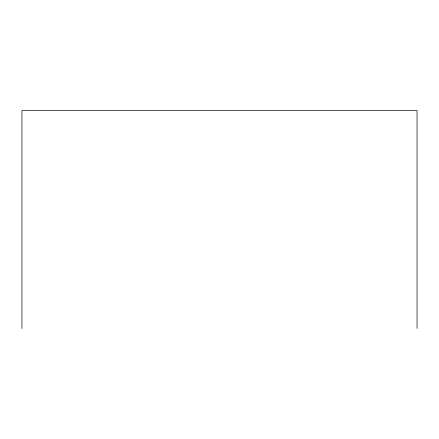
<?xml version="1.0" encoding="UTF-8"?>
<svg xmlns="http://www.w3.org/2000/svg" width="439" height="439" viewBox="0 0 439 439"><rect width="100%" height="100%" fill="white"/><g stroke="black" fill="none" stroke-linecap="round" stroke-linejoin="round"><path stroke-width="0.66" d="M417.05 328.482L417.05 110.518L21.95 110.518L21.95 328.482"/></g></svg>
